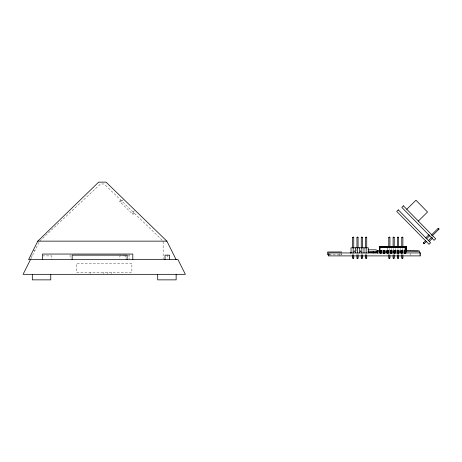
<?xml version="1.0" encoding="UTF-8"?>
<svg xmlns="http://www.w3.org/2000/svg" width="462" height="462" viewBox="0 0 462 462"><rect width="100%" height="100%" fill="white"/><g stroke="black" fill="none" stroke-linecap="round" stroke-linejoin="round"><path stroke-width="0.35" stroke-dasharray="2.31 1.73" d="M30.752 258.945L39.334 241.776M120.778 200.069L119.496 201.392L132.929 214.42L134.211 213.097M120.16 202.044L121.448 200.716M121.87 201.126L123.233 199.723M133.12 212.041L134.482 210.637M132.259 213.773L133.547 212.451M39.651 241.141L100.502 183.98L104.187 183.98L163.132 241.141L163.132 258.893M356.427 249.636L357.114 249.636M33.154 250.45L34.997 250.45M353.857 250.462L354.781 250.462M356.138 250.462L357.114 250.462M352.789 251.288L357.149 251.288M360.418 251.288L361.457 251.288M353.967 251.495L354.371 251.288M359.944 251.495L361.671 251.495M329.025 254.753L341.678 254.753L341.678 253.367M42.458 255.89L51.68 255.89L51.68 259.58M129.123 255.89L119.901 255.89L119.901 258.963M30.348 256.058L32.196 256.058M432.045 236.919L432.923 237.815M360.984 251.288L360.366 250.462L360.389 251.288M419.629 253.534L419.629 255.896M410.412 253.534L410.412 255.301M404.487 248.452L404.487 250.375M402.887 253.586L402.887 254.868M402.327 248.452L402.321 250.375M401.761 253.586L401.761 254.868M400.161 248.452L400.156 250.375M398.562 253.586L398.562 254.868M398.001 248.452L397.996 250.375M397.43 253.586L397.43 254.868M395.83 248.452L395.83 250.375M394.236 253.586L394.236 254.868M393.664 248.452L393.676 250.375M393.104 253.586L393.104 254.868M391.505 248.452L391.51 250.375M389.911 253.586L389.911 254.868M389.345 248.452L389.339 250.375M388.779 253.586L388.779 254.868M366.724 253.586L366.724 254.868M365.598 253.586L365.598 254.868M362.399 253.586L362.399 254.868M361.272 253.586L361.272 254.868M358.073 253.586L358.073 254.868M356.947 253.586L356.947 254.868M354.181 251.495L354.158 252.113M353.748 253.586L353.748 254.868M352.616 253.586L352.616 254.868M340.973 253.534L340.973 255.301M339.125 253.534L339.125 255.89M329.908 253.534L329.908 255.89M167.741 254.787L167.741 258.893M129.123 254.048L129.123 258.963M125.393 254.787L125.393 259.58M111.29 272.488L111.29 273.718M107.6 272.488L107.6 273.718M103.823 272.488L103.823 273.718M90.055 272.488L90.055 273.718M70.08 254.787L70.08 258.893M131.884 263.265L76.571 263.265L76.571 272.488L131.884 272.488L131.884 263.265M387.179 250.375L387.179 248.452L387.179 250.375"/><path stroke-width="0.69" d="M379.851 251.016L379.851 246.852L379.747 252.939M379.625 251.016L379.81 246.858L379.504 247.205L406.317 247.205C405.971 246.154 406.144 248.308 406.092 251.016L406.138 246.893L406.277 251.016M406.312 247.118L405.977 247.141L406.242 246.979M379.81 247.003L406.3 247.158L406.017 246.858L406.092 247.205M379.828 246.858C379.314 247.632 379.851 245.391 379.51 251.016M367.995 249.809L376.247 249.809L376.247 252.754L372.805 252.754M379.643 247.158L379.77 246.893M176.097 259.58L166.88 241.141L106.029 182.138L98.654 182.138L37.809 241.141L28.592 259.58L177.98 259.58L185.36 274.33L23.1 274.33L30.475 259.58M406 247.003L405.994 252.939M379.666 246.916L379.51 247.205L379.706 246.893L406.104 246.916M379.643 246.939L406.167 247.158M350.774 252.737L351.212 252.321M350.929 252.737L351.363 252.321M350.877 252.939L351.293 252.529M351.466 252.529L351.033 252.939L351.022 247.811L368.329 247.811L368.324 252.939M406.762 209.269L415.973 200.231L427.535 212.018L418.318 221.055M425.762 237.843L428.967 234.696M426.634 238.733L429.839 235.585M426.536 241.378L424.237 243.624L423.671 243.399L423.446 242.816L425.739 240.569M431.265 235.146L438.109 228.442L438.848 228.511M438.502 228.84L438.842 228.505L438.9 229.25L432.057 235.955M428.384 240.517L431.589 237.37M429.262 241.412L432.461 238.265M352.616 247.811L352.616 237.543L353.187 237.064L353.748 237.543L353.748 247.811M356.947 247.811L356.947 237.543L357.513 237.064L358.073 237.543L358.073 247.811M361.272 247.811L361.272 237.543L361.838 237.064L362.399 237.543L362.399 247.811M365.598 247.811L365.598 237.543L366.164 237.064L366.724 237.543L366.724 247.811M388.779 247.124L388.779 237.543L389.345 237.064L389.911 237.543L389.911 247.124M393.104 247.124L393.104 237.543L393.676 237.064L394.236 237.543L394.236 247.124M397.43 247.124L397.43 237.543L398.001 237.064L398.562 237.543L398.562 247.124M401.761 247.124L401.761 237.543L402.327 237.064L402.887 237.543L402.887 247.124M352.616 255.509L352.616 258.073L353.182 258.327L353.748 258.073L353.748 255.509M356.947 255.509L356.947 258.073L357.507 258.327L358.073 258.073L358.073 255.509M361.272 255.509L361.272 258.073L361.838 258.327L362.399 258.073L362.399 255.509M365.598 255.509L365.598 258.073L366.164 258.327L366.724 258.073L366.724 255.509M388.779 255.509L388.779 258.073L389.345 258.327L389.911 258.073L389.911 255.509M393.104 255.509L393.104 258.073L393.67 258.327L394.236 258.073L394.236 255.509M397.43 255.509L397.43 258.073L397.996 258.327L398.562 258.073L398.562 255.509M401.761 255.509L401.761 258.073L402.321 258.327L402.887 258.073L402.887 255.509M352.616 237.543L353.748 237.543M356.947 237.543L358.073 237.543M361.272 237.543L362.399 237.543M365.598 237.543L366.724 237.543M388.779 237.543L389.911 237.543M393.104 237.543L394.236 237.543M397.43 237.543L398.562 237.543M401.761 237.543L402.887 237.543M37.809 241.141L166.88 241.141M379.747 250.843L381.497 250.843L381.497 252.939M377.471 251.016L419.467 251.016L419.467 252.939M367.931 251.478L376.391 251.478M341.678 251.981L327.616 251.981L327.616 254.753L329.025 254.753M368.324 252.668L373.163 252.668M350.953 252.737L350.387 252.939M352.616 258.073L353.748 258.073M356.947 258.073L358.073 258.073M361.272 258.073L362.399 258.073M365.598 258.073L366.724 258.073M388.779 258.073L389.911 258.073M393.104 258.073L394.236 258.073M397.43 258.073L398.562 258.073M401.761 258.073L402.887 258.073M438.103 228.442L438.9 229.25M423.446 242.816L424.243 243.624M418.433 251.016L404.244 250.843L404.244 252.939M405.642 252.939L405.572 250.843L405.521 252.939M405.382 250.843L405.457 252.939M405.295 250.843L405.295 252.939M405.209 250.843L405.209 252.939M405.116 250.843L405.116 252.939M405.024 250.843L405.024 252.939M404.937 250.843L404.937 252.939M404.856 250.843L404.856 252.939M404.718 250.843L404.781 252.939M402.494 252.939L402.494 250.843L400.745 250.843L400.745 252.939M402.327 237.064L402.327 237.543M402.113 250.843L402.136 252.939M402.021 250.843L402.073 252.939M401.957 250.843L401.957 252.939M401.882 250.843L401.882 252.939M401.796 250.843L401.796 252.939M401.617 250.843L401.709 252.939M401.524 250.843L401.524 252.939M401.438 250.843L401.438 252.939M401.357 250.843L401.357 252.939M401.282 250.843L401.282 252.939M401.218 252.939L401.166 250.843L401.103 252.939M398.995 252.939L398.995 250.843L397.245 250.843L397.245 252.939M398.637 250.843L398.458 252.939M398.383 250.843L398.383 252.939M398.296 250.843L398.296 252.939M398.209 250.843L398.209 252.939M398.117 250.843L398.117 252.939M398.001 237.064L398.001 237.543M398.03 250.843L398.03 252.939M397.938 250.843L397.938 252.939M397.857 250.843L397.782 252.939M397.718 250.843L397.718 252.939M397.626 250.843L397.603 252.939M395.495 252.939L395.495 250.843L393.745 250.843L393.745 252.939M395.114 250.843L395.137 252.939M395.022 250.843L395.022 252.939M394.883 250.843L394.958 252.939M394.796 250.843L394.796 252.939M394.71 250.843L394.71 252.939M394.617 250.843L394.617 252.939M394.531 250.843L394.531 252.939M394.438 250.843L394.438 252.939M394.357 250.843L394.357 252.939M394.282 250.843L394.219 252.939M394.126 250.843L394.167 252.939M394.098 250.843L394.103 252.939M393.676 237.064L393.676 237.543M391.995 252.939L391.995 250.843L390.246 250.843L390.246 252.939M391.614 250.843L391.637 252.939M391.574 250.843L391.522 252.939M391.458 250.843L391.458 252.939M391.383 250.843L391.383 252.939M391.302 250.843L391.302 252.939M391.21 250.843L391.21 252.939M391.031 250.843L391.118 252.939M390.939 250.843L390.939 252.939M390.858 250.843L390.858 252.939M390.783 250.843L390.783 252.939L390.667 250.843M390.604 250.843L390.627 252.939M389.345 237.064L389.345 237.543M388.496 252.939L388.496 250.843L386.746 250.843L386.746 252.939M388.144 252.939L388.144 250.843L388.074 252.939M387.959 250.843L388.022 252.939M387.884 250.843L387.884 252.939M387.803 250.843L387.803 252.939M387.71 250.843L387.71 252.939M387.624 250.843L387.624 252.939M387.531 250.843L387.531 252.939M387.439 250.843L387.439 252.939M387.358 250.843L387.283 252.939M387.22 250.843L387.22 252.939M387.098 250.843L387.168 252.939M384.996 252.939L384.996 250.843L383.246 250.843L383.246 252.939M384.615 250.843L384.644 252.939M384.575 250.843L384.523 252.939M384.459 250.843L384.459 252.939M384.303 250.843L384.384 252.939M384.211 250.843L384.211 252.939M384.124 250.843L384.124 252.939M384.032 250.843L384.032 252.939M383.945 250.843L383.945 252.939M383.858 250.843L383.858 252.939M383.783 250.843L383.72 252.939M383.668 252.939L383.627 250.843L383.599 252.939M381.15 250.843L381.115 252.939M381.023 250.843L381.075 252.939M380.959 250.843L380.959 252.939M380.884 250.843L380.884 252.939M380.803 250.843L380.803 252.939M380.711 250.843L380.711 252.939M380.624 250.843L380.624 252.939M380.445 250.843L380.532 252.939M380.359 250.843L380.359 252.939M380.284 250.843L380.284 252.939M380.22 252.939L380.168 250.843L380.105 252.939M379.221 251.016L377.471 250.843L377.471 252.939M377.65 250.843L377.65 252.939M377.564 250.843L377.564 252.939M373.163 251.478L373.163 252.939M366.164 237.064L366.164 237.543M366.158 247.811L366.158 252.939M363.998 247.811L363.998 252.939M361.838 237.064L361.838 237.543M361.833 247.811L361.833 252.939M359.673 247.811L359.673 252.939M357.513 237.064L357.513 237.543M357.507 247.811L357.507 252.939M355.342 247.811L355.342 252.939M353.187 237.064L353.187 237.543M353.182 247.811L353.182 252.939M176.138 274.33L176.138 279.862L157.698 279.862L157.698 274.33M169.629 259.58L169.629 255.157L165.015 255.157L165.015 259.58M132.808 259.58L132.808 254.048L42.458 254.048L42.458 259.58M127.09 259.58L127.09 255.157L72.147 255.157L72.147 259.58M50.756 274.33L50.756 279.862L32.317 279.862L32.317 274.33M398.308 209.852L396.725 211.4L429.007 244.306L430.584 242.758L398.308 209.852M403.401 205.844L401.819 207.398L434.101 240.304L435.678 238.75L403.401 205.844M420.536 252.939L328.343 252.939L328.343 255.89L420.536 255.89L420.536 252.939M404.602 252.939L404.625 250.843L404.591 252.939"/></g></svg>
